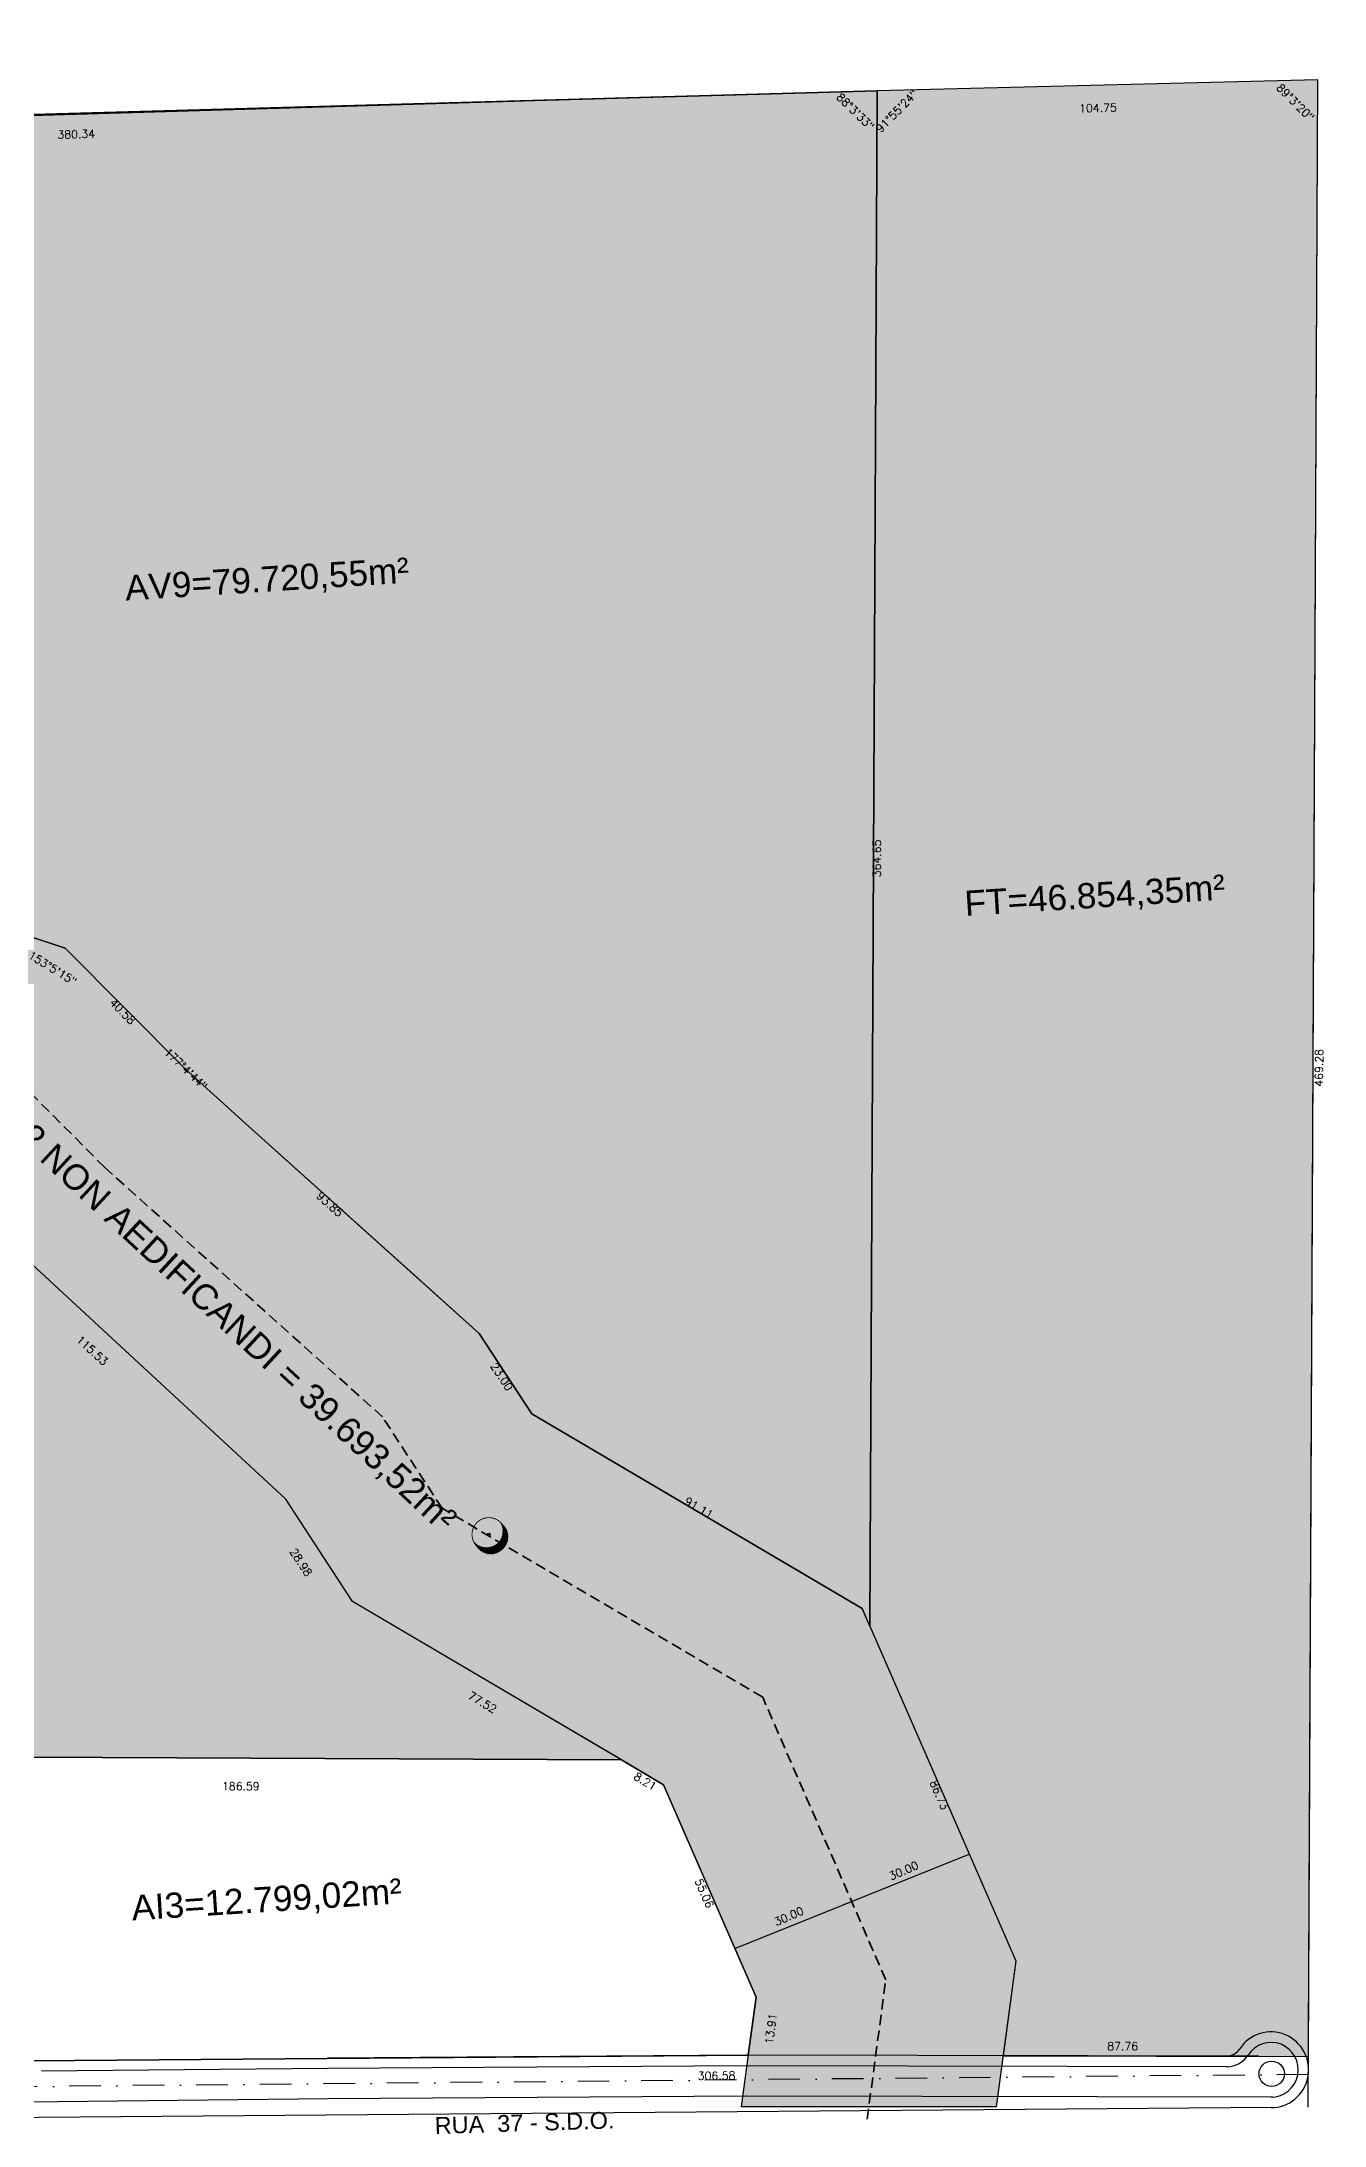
# Model space of a CAD drawing. Header units: millimetres. Extents: x -4430026 to 4783824, y 584 to 9593110.
# Drawn here: x 3328.2 to 3632.9, y 1505 to 1999.9 of the extents above; entities that cross this region are included whole.
import ezdxf

# ---------------------------------------------------------------- set-up
doc = ezdxf.new("R2010")
doc.units = ezdxf.units.MM
for name, pattern in [('DASHDOT', [1, 0.5, -0.25, 0, -0.25]), ('DASHED2', [0.375, 0.25, -0.125]), ('HIDDEN', [0.375, 0.25, -0.125]), ('HIDDEN2', [0.1875, 0.125, -0.0625])]:
    doc.linetypes.add(name, pattern=pattern)
doc.layers.add('AGT BAIXADA', color=3, linetype='HIDDEN', lineweight=35)
for name, color, linetype in [('boundary filipe', 6, 'Continuous'), ('BOUNDARY LOTES', 2, 'Continuous'), ('BOUNDARY VERDES', 92, 'Continuous'), ('Calçada', 1, 'Continuous'), ('COTAS', 8, 'Continuous'), ('curvas', 4, 'Continuous'), ('Nomes de Ruas', 3, 'Continuous'), ('PAI_aDEL', 72, 'Continuous'), ('Parede', 4, 'Continuous'), ('POLIGONAL', 5, 'Continuous'), ('Projeção', 8, 'HIDDEN2'), ('QUADRA', 4, 'Continuous'), ('QUADRO', 8, 'Continuous'), ('Área Verde', 103, 'Continuous')]:
    doc.layers.add(name, color=color, linetype=linetype)
doc.styles.add('ARIAL', font='arial.ttf', dxfattribs={"height": 0.25})
doc.styles.add('ROMANS', font='romans.shx')
doc.dimstyles.new('BOLA100', dxfattribs={"dimscale": 0, "dimtxt": 1.9, "dimasz": 0.18, "dimexe": 0.18, "dimexo": 0.063, "dimgap": 0, "dimtad": 1, "dimzin": 4, "dimdsep": 46, "dimtxsty": 'ROMANS', "dimcen": 0.09, "dimse1": 1, "dimse2": 1, "dimsd1": 1, "dimsd2": 1, "dimclrt": 256, "dimaunit": 1, "dimadec": 4, "dimazin": 0, "dimtfac": 1.2, "dimtix": 1, "dimtmove": 2, "dimatfit": 3, "dimfxl": 1, "dimtvp": 2, "dimtolj": 1, "dimtzin": 4, "dimarcsym": 0})

# ---------------------------------------------------------------- blocks, each defined once
blk = doc.blocks.new('ÁRVORE PROPOSTA')
h = blk.add_hatch()
h.set_pattern_fill('_USER', color=86, scale=0.1, angle=135, style=0, pattern_type=0)
h.set_pattern_definition([(135, (-5.71175, -5.47334), (-0.0707107, -0.0707107), [])])
h.paths.add_polyline_path([(3.73, 4.34, -0.122133), (4.41, 1.61, -0.681802), (-5.71, -2.36, 0.278016), (-0.55, -5.47, 0.654725)])
h = blk.add_hatch()
h.set_pattern_fill('_USER', color=250, scale=0.1, angle=135, style=0, pattern_type=0)
h.set_pattern_definition([(135, (-4.58336, -6.35557), (-0.0707107, -0.0707107), [])])
h.paths.add_polyline_path([(6.05, -0.52, 0.204792), (4.24, 3.71, -0.606095), (-0.55, -5.47, -0.193046), (-4.58, -3.85, 0.73404)])
h = blk.add_hatch(color=1)
h.dxf.hatch_style = 1
h.paths.add_polyline_path([(-1.02, 0.37, 1), (-0.07, 0.37, 1)])
at = {"color": 98, "linetype": 'DASHED2', "ltscale": 0.5, "const_width": 0.3}
blk.add_lwpolyline([(-0.55, 6.21, 1), (-0.55, -5.47, 1), (-0.55, 6.21, -3.167262)], format="xyb", dxfattribs=at)
at = {"color": 1}
blk.add_circle((-0.55, 0.37), 0.476, dxfattribs=at)
blk = doc.blocks.new('*D14232')
at = {"layer": 'DEFPOINTS', "color": 0, "linetype": 'ByBlock'}
for p in [(3620.48, 1517), (3620.49, 1515.11), (3313.91, 1514.09)]:
    blk.add_point(p, dxfattribs=at)
at = {"layer": 'COTAS', "linetype": 'ByBlock', "insert": (3488.56, 1516.78), "char_height": 1.9, "attachment_point": 5, "rotation": 0.5439, "style": 'ROMANS'}
blk.add_mtext('\\A1;306.58', dxfattribs=at)
blk = doc.blocks.new('*D14372')
at = {"layer": 'DEFPOINTS', "color": 0, "linetype": 'ByBlock'}
for p in [(3631.4, 1990.79), (3526.68, 1988.21), (3526.84, 1981.87)]:
    blk.add_point(p, dxfattribs=at)
at = {"layer": 'COTAS', "linetype": 'ByBlock', "insert": (3579.17, 1984.11), "char_height": 1.9, "attachment_point": 5, "rotation": 1.4111, "style": 'ROMANS'}
blk.add_mtext('\\A1;104.75', dxfattribs=at)
blk = doc.blocks.new('*D14373')
at = {"layer": 'DEFPOINTS', "color": 0, "linetype": 'ByBlock'}
for p in [(3604.91, 1990.48), (3526.38, 1988.21), (3530.48, 1981.23), (3075.49, 1975.21), (3524.48, 1587.13)]:
    blk.add_point(p, dxfattribs=at)
at = {"layer": 'COTAS', "linetype": 'ByBlock', "insert": (3531.37, 1983.35), "char_height": 1.9, "attachment_point": 5, "rotation": 45.6902, "style": 'ROMANS'}
blk.add_mtext('\\A1;91°55\'24"', dxfattribs=at)
blk = doc.blocks.new('*D14374')
at = {"layer": 'DEFPOINTS', "color": 0, "linetype": 'ByBlock'}
for p in [(3526.38, 1988.21), (3526.38, 1988.21), (3519.48, 1984.06), (3146.21, 1977.13), (3524.48, 1587.13)]:
    blk.add_point(p, dxfattribs=at)
at = {"layer": 'COTAS', "linetype": 'ByBlock', "insert": (3521.55, 1983.26), "char_height": 1.9, "attachment_point": 5, "rotation": 315.699, "style": 'ROMANS'}
blk.add_mtext('\\A1;88°3\'33"', dxfattribs=at)
blk = doc.blocks.new('*D14375')
at = {"layer": 'DEFPOINTS', "color": 0, "linetype": 'ByBlock'}
for p in [(3604.91, 1990.48), (3631.4, 1990.79), (3631.4, 1990.79), (3623.9, 1986.4), (3629.17, 1521.52)]:
    blk.add_point(p, dxfattribs=at)
at = {"layer": 'COTAS', "linetype": 'ByBlock', "insert": (3626.07, 1985.43), "char_height": 1.9, "attachment_point": 5, "rotation": 315.2008, "style": 'ROMANS'}
blk.add_mtext('\\A1;89°3\'20"', dxfattribs=at)
blk = doc.blocks.new('*D14376')
at = {"layer": 'DEFPOINTS', "color": 0, "linetype": 'ByBlock'}
for p in [(3631.4, 1990.79, 5.54), (3629.17, 1521.52), (3631.52, 1521.51)]:
    blk.add_point(p, dxfattribs=at)
at = {"layer": 'COTAS', "linetype": 'ByBlock', "insert": (3631.68, 1756.15), "char_height": 1.9, "attachment_point": 5, "rotation": 89.7286, "style": 'ROMANS'}
blk.add_mtext('\\A1;469.28', dxfattribs=at)
blk = doc.blocks.new('*D14378')
at = {"layer": 'DEFPOINTS', "color": 0, "linetype": 'ByBlock'}
for p in [(3541.41, 1521.56), (3629.17, 1521.52), (3629.17, 1521.52)]:
    blk.add_point(p, dxfattribs=at)
at = {"layer": 'COTAS', "linetype": 'ByBlock', "insert": (3585.03, 1523.81), "char_height": 1.9, "attachment_point": 5, "rotation": 359.9747, "style": 'ROMANS'}
blk.add_mtext('\\A1;87.76', dxfattribs=at)
blk = doc.blocks.new('*D14379')
at = {"layer": 'DEFPOINTS', "color": 0, "linetype": 'ByBlock'}
for p in [(3526.38, 1988.21), (3146.21, 1977.13), (3146.38, 1971.4)]:
    blk.add_point(p, dxfattribs=at)
at = {"layer": 'COTAS', "linetype": 'ByBlock', "insert": (3336.44, 1977.89), "char_height": 1.9, "attachment_point": 5, "rotation": 1.6694, "style": 'ROMANS'}
blk.add_mtext('\\A1;380.34', dxfattribs=at)
blk = doc.blocks.new('*D13754')
at = {"layer": 'DEFPOINTS', "color": 0, "linetype": 'ByBlock'}
for p in [(3468.85, 1590.08), (3474.68, 1583.8), (3475.92, 1585.91)]:
    blk.add_point(p, dxfattribs=at)
at = {"layer": 'COTAS', "linetype": 'ByBlock', "insert": (3471.62, 1586.7), "char_height": 1.9, "attachment_point": 5, "rotation": 329.5043, "style": 'ROMANS'}
blk.add_mtext('\\A1;8.21', dxfattribs=at)
blk = doc.blocks.new('*D13755')
at = {"layer": 'DEFPOINTS', "color": 0, "linetype": 'ByBlock'}
for p in [(3497.94, 1535.43), (3496.09, 1521.65), (3501.48, 1520.92)]:
    blk.add_point(p, dxfattribs=at)
at = {"layer": 'COTAS', "linetype": 'ByBlock', "insert": (3501.46, 1527.94), "char_height": 1.9, "attachment_point": 5, "rotation": 82.3782, "style": 'ROMANS'}
blk.add_mtext('\\A1;13.91', dxfattribs=at)
blk = doc.blocks.new('*D13756')
at = {"layer": 'DEFPOINTS', "color": 0, "linetype": 'ByBlock'}
for p in [(3473.79, 1584.98), (3475.92, 1585.91), (3497.94, 1535.43)]:
    blk.add_point(p, dxfattribs=at)
at = {"layer": 'COTAS', "linetype": 'ByBlock', "insert": (3485.66, 1560.12), "char_height": 1.9, "attachment_point": 5, "rotation": 293.563, "style": 'ROMANS'}
blk.add_mtext('\\A1;55.06', dxfattribs=at)
blk = doc.blocks.new('*D13757')
at = {"layer": 'DEFPOINTS', "color": 0, "linetype": 'ByBlock'}
for p in [(3402.05, 1629.42), (3399.05, 1624.32), (3468.85, 1590.08)]:
    blk.add_point(p, dxfattribs=at)
at = {"layer": 'COTAS', "linetype": 'ByBlock', "insert": (3432.93, 1605.47), "char_height": 1.9, "attachment_point": 5, "rotation": 329.5043, "style": 'ROMANS'}
blk.add_mtext('\\A1;77.52', dxfattribs=at)
blk = doc.blocks.new('*D13759')
at = {"layer": 'DEFPOINTS', "color": 0, "linetype": 'ByBlock'}
for p in [(3282.26, 1590.96), (3468.85, 1590.08), (3282.23, 1585.04)]:
    blk.add_point(p, dxfattribs=at)
at = {"layer": 'COTAS', "linetype": 'ByBlock', "insert": (3375.53, 1585.55), "char_height": 1.9, "attachment_point": 5, "rotation": 359.7296, "style": 'ROMANS'}
blk.add_mtext('\\A1;186.59', dxfattribs=at)
blk = doc.blocks.new('*D13760')
at = {"layer": 'DEFPOINTS', "color": 0, "linetype": 'ByBlock'}
for p in [(3301.39, 1732.11), (3297.18, 1727.56), (3386.23, 1653.7)]:
    blk.add_point(p, dxfattribs=at)
at = {"layer": 'COTAS', "linetype": 'ByBlock', "insert": (3340.25, 1689.05), "char_height": 1.9, "attachment_point": 5, "rotation": 317.2566, "style": 'ROMANS'}
blk.add_mtext('\\A1;115.53', dxfattribs=at)
blk = doc.blocks.new('*D13763')
at = {"layer": 'DEFPOINTS', "color": 0, "linetype": 'ByBlock'}
for p in [(3386.23, 1653.7), (3381.11, 1650.36), (3402.05, 1629.42)]:
    blk.add_point(p, dxfattribs=at)
at = {"layer": 'COTAS', "linetype": 'ByBlock', "insert": (3389.82, 1638.74), "char_height": 1.9, "attachment_point": 5, "rotation": 303.0744, "style": 'ROMANS'}
blk.add_mtext('\\A1;28.98', dxfattribs=at)
blk = doc.blocks.new('*D13766')
at = {"layer": 'DEFPOINTS', "color": 0, "linetype": 'ByBlock'}
for p in [(3267.5, 1743.28), (3301.39, 1732.11), (3301.39, 1732.11), (3295.38, 1728.12), (3386.23, 1653.7)]:
    blk.add_point(p, dxfattribs=at)
at = {"layer": 'COTAS', "linetype": 'ByBlock', "insert": (3298.3, 1726.87), "char_height": 1.9, "attachment_point": 5, "rotation": 329.5092, "style": 'ROMANS'}
blk.add_mtext('\\A1;155°29\'41"', dxfattribs=at)
blk = doc.blocks.new('*D13799')
at = {"layer": 'DEFPOINTS', "color": 0, "linetype": 'ByBlock'}
for p in [(3526.68, 1988.21), (3524.96, 1623.56), (3526.73, 1623.56)]:
    blk.add_point(p, dxfattribs=at)
at = {"layer": 'COTAS', "linetype": 'ByBlock', "insert": (3526.65, 1805.88), "char_height": 1.9, "attachment_point": 5, "rotation": 89.7286, "style": 'ROMANS'}
blk.add_mtext('\\A1;364.65', dxfattribs=at)
blk = doc.blocks.new('*D13800')
at = {"layer": 'DEFPOINTS', "color": 0, "linetype": 'ByBlock'}
for p in [(3524.96, 1623.56), (3559.63, 1544.07), (3557.94, 1543.33)]:
    blk.add_point(p, dxfattribs=at)
at = {"layer": 'COTAS', "linetype": 'ByBlock', "insert": (3541.48, 1583.46), "char_height": 1.9, "attachment_point": 5, "rotation": 293.563, "style": 'ROMANS'}
blk.add_mtext('\\A1;86.73', dxfattribs=at)
blk = doc.blocks.new('*D13805')
at = {"layer": 'DEFPOINTS', "color": 0, "linetype": 'ByBlock'}
for p in [(3444.64, 1673.96), (3523.14, 1627.72), (3523.14, 1627.72)]:
    blk.add_point(p, dxfattribs=at)
at = {"layer": 'COTAS', "linetype": 'ByBlock', "insert": (3484.37, 1651.66), "char_height": 1.9, "attachment_point": 5, "rotation": 329.5043, "style": 'ROMANS'}
blk.add_mtext('\\A1;91.11', dxfattribs=at)
blk = doc.blocks.new('*D13807')
at = {"layer": 'DEFPOINTS', "color": 0, "linetype": 'ByBlock'}
for p in [(3432.2, 1693.06), (3430.47, 1691.94), (3444.75, 1673.79)]:
    blk.add_point(p, dxfattribs=at)
at = {"layer": 'COTAS', "linetype": 'ByBlock', "insert": (3437.54, 1682.82), "char_height": 1.9, "attachment_point": 5, "rotation": 303.0744, "style": 'ROMANS'}
blk.add_mtext('\\A1;23.00', dxfattribs=at)
blk = doc.blocks.new('*D13808')
at = {"layer": 'DEFPOINTS', "color": 0, "linetype": 'ByBlock'}
for p in [(3332.47, 1783.27), (3333.8, 1784.6), (3362.42, 1755.83)]:
    blk.add_point(p, dxfattribs=at)
at = {"layer": 'COTAS', "linetype": 'ByBlock', "insert": (3347.45, 1769.55), "char_height": 1.9, "attachment_point": 5, "rotation": 314.8494, "style": 'ROMANS'}
blk.add_mtext('\\A1;40.58', dxfattribs=at)
blk = doc.blocks.new('*D13809')
at = {"layer": 'DEFPOINTS', "color": 0, "linetype": 'ByBlock'}
for p in [(3361.16, 1754.42), (3362.42, 1755.83), (3432.2, 1693.06)]:
    blk.add_point(p, dxfattribs=at)
at = {"layer": 'COTAS', "linetype": 'ByBlock', "insert": (3396.68, 1723.75), "char_height": 1.9, "attachment_point": 5, "rotation": 318.0285, "style": 'ROMANS'}
blk.add_mtext('\\A1;93.85', dxfattribs=at)
blk = doc.blocks.new('*D13810')
at = {"layer": 'DEFPOINTS', "color": 0, "linetype": 'ByBlock'}
for p in [(3333.8, 1784.6), (3361.41, 1755.52), (3362.42, 1755.83), (3362.42, 1755.83), (3377.43, 1742.2)]:
    blk.add_point(p, dxfattribs=at)
at = {"layer": 'COTAS', "linetype": 'ByBlock', "insert": (3362.48, 1755.89), "char_height": 1.9, "attachment_point": 5, "rotation": 316.3099, "style": 'ROMANS'}
blk.add_mtext('\\A1;177°4\'44"', dxfattribs=at)
blk = doc.blocks.new('*D13811')
at = {"layer": 'DEFPOINTS', "color": 0, "linetype": 'ByBlock'}
for p in [(3320.69, 1788.92), (3333.8, 1784.6), (3333.8, 1784.6), (3328.11, 1780.93), (3362.42, 1755.83)]:
    blk.add_point(p, dxfattribs=at)
at = {"layer": 'COTAS', "linetype": 'ByBlock', "insert": (3330.84, 1779.8), "char_height": 1.9, "attachment_point": 5, "rotation": 328.3056, "style": 'ROMANS'}
blk.add_mtext('\\A1;153°5\'15"', dxfattribs=at)
blk = doc.blocks.new('*D13812')
at = {"layer": 'DEFPOINTS', "color": 0, "linetype": 'ByBlock'}
for p in [(3297.51, 1796.55), (3296.76, 1794.29), (3333.8, 1784.6)]:
    blk.add_point(p, dxfattribs=at)
at = {"layer": 'COTAS', "linetype": 'ByBlock', "insert": (3315.21, 1789.21), "char_height": 1.9, "attachment_point": 5, "rotation": 341.7618, "style": 'ROMANS'}
blk.add_mtext('\\A1;38.21', dxfattribs=at)
blk = doc.blocks.new('*D13819')
at = {"layer": 'DEFPOINTS', "color": 0, "linetype": 'ByBlock'}
for p in [(3520.34, 1558.92, -2.44), (3521, 1557.4), (3492.91, 1546.96)]:
    blk.add_point(p, dxfattribs=at)
at = {"layer": 'COTAS', "linetype": 'ByBlock', "insert": (3505.73, 1554.66), "char_height": 1.9, "attachment_point": 5, "rotation": 23.5541, "style": 'ROMANS'}
blk.add_mtext('\\A1;30.00', dxfattribs=at)
blk = doc.blocks.new('*D13821')
at = {"layer": 'DEFPOINTS', "color": 0, "linetype": 'ByBlock'}
for p in [(3548.38, 1569.85), (3548.57, 1569.42), (3521, 1557.4)]:
    blk.add_point(p, dxfattribs=at)
at = {"layer": 'COTAS', "linetype": 'ByBlock', "insert": (3532.99, 1565.49), "char_height": 1.9, "attachment_point": 5, "rotation": 23.563, "style": 'ROMANS'}
blk.add_mtext('\\A1;30.00', dxfattribs=at)

msp = doc.modelspace()

# ---------------------------------------------------------------- hatches: boundary and pattern name
at = {"layer": 'BOUNDARY VERDES'}
h = msp.add_hatch(dxfattribs=at)
h.set_pattern_fill('GRASS', color=256, scale=3, angle=-0.27142, style=0)
h.set_pattern_definition([(89.72858, (2983.381, 1592.3719), (-2.1112475, 2.1313455), [0.5625, -3.680141]), (44.7286, (2983.381, 1592.372), (-2.111248, 2.131346), [0.5625, -2.4375]), (134.7286, (2983.381, 1592.372), (-2.131346, -2.111248), [0.5625, -2.4375])])
h.paths.add_polyline_path([(3526.684, 1988.223), (3162.145, 1977.935), (3162.151, 1977.712), (3169.263, 1966.121), (3177.51, 1952.677), (3180.817, 1931.582), (3185.411, 1902.264), (3188.135, 1884.888), (3189.186, 1883.278), (3197.133, 1871.106), (3203.165, 1861.866), (3210.672, 1850.367), (3214.79, 1841.865), (3217.491, 1836.288), (3218.413, 1831.763), (3277.565, 1813.61), (3297.511, 1796.554), (3320.688, 1788.917), (3333.803, 1784.595), (3362.42, 1755.827), (3377.435, 1742.199), (3416.777, 1706.899), (3432.196, 1693.064), (3444.638, 1673.959), (3523.142, 1627.724), (3524.608, 1624.363), (3524.957, 1623.564)])
h = msp.add_hatch(dxfattribs=at)
h.set_pattern_fill('GRASS', color=256, scale=3, angle=-0.27142, style=0)
h.set_pattern_definition([(89.7286, (3078.913, 1593.6197), (-2.1112475, 2.1313455), [0.5625, -3.68014]), (44.7286, (3078.913, 1593.6197), (-2.111248, 2.131346), [0.5625, -2.4375]), (134.7286, (3078.913, 1593.6197), (-2.131346, -2.111248), [0.5625, -2.4375])])
edge = h.paths.add_edge_path()
edge.add_line((3248.03, 1759.928), (3165.143, 1785.42))
edge.add_line((3165.143, 1785.42), (3159.727, 1817.911))
edge.add_line((3159.727, 1817.911), (3154.269, 1827.011))
edge.add_line((3154.269, 1827.011), (3130.852, 1862.88))
edge.add_line((3130.852, 1862.88), (3120.092, 1931.537))
edge.add_line((3120.092, 1931.537), (3103.391, 1958.759))
edge.add_line((3103.391, 1958.759), (3100.916, 1975.948))
edge.add_line((3100.916, 1975.948), (3080.721, 1975.364))
edge.add_line((3080.721, 1975.364), (3083.218, 1966.143))
edge.add_line((3083.218, 1966.143), (3084.648, 1962.276))
edge.add_line((3084.648, 1962.276), (3088.089, 1953.95))
edge.add_line((3088.089, 1953.95), (3094.136, 1939.652))
edge.add_line((3094.136, 1939.652), (3101.624, 1921.155))
edge.add_line((3101.624, 1921.155), (3108.945, 1901.056))
edge.add_line((3108.945, 1901.056), (3114.853, 1881.755))
edge.add_arc((3099.998, 1876.673), 15.7, -0.27142, 18.88315, ccw=False)
edge.add_line((3115.698, 1876.599), (3115.511, 1837.043))
edge.add_line((3115.511, 1837.043), (3226.032, 1710.203))
edge.add_line((3226.032, 1710.203), (3243.994, 1684.136))
edge.add_line((3243.994, 1684.136), (3289.81, 1592.621))
edge.add_line((3289.81, 1592.621), (3465.935, 1591.789))
edge.add_line((3465.935, 1591.789), (3402.048, 1629.417))
edge.add_line((3402.048, 1629.417), (3386.235, 1653.698))
edge.add_line((3386.235, 1653.698), (3301.389, 1732.111))
edge.add_line((3301.389, 1732.111), (3267.502, 1743.277))
edge.add_line((3267.502, 1743.277), (3248.03, 1759.928))
at = {"layer": 'QUADRO'}
h = msp.add_hatch(dxfattribs=at)
h.set_pattern_fill('ANSI33', color=256, scale=20, angle=-0.27142, style=0)
h.set_pattern_definition([(44.7286, (3524.474, 1521.6774), (-3.518746, 3.55224), []), (44.7286, (3528.0095, 1521.6607), (-3.518746, 3.55224), [2.5, -1.25])])
h.paths.add_polyline_path([(3631.397, 1990.791), (3526.684, 1988.223), (3524.957, 1623.564), (3559.626, 1544.069), (3556.61, 1521.525), (3629.174, 1521.349)])
h = msp.add_hatch(dxfattribs=at)
h.set_pattern_fill('ACET-2D-ANSI38', color=256, scale=25, angle=-0.27142, style=0)
h.set_pattern_definition([(44.72858, (-12467.207, 8027.4043), (-2.1992162, 2.2201516), []), (134.72858, (-12467.207, 8027.4043), (-2.2201516, -2.1992162), [7.8125, -4.6875])])
h.paths.add_polyline_path([(3188.135, 1884.888), (3189.186, 1883.278), (3197.133, 1871.106), (3203.165, 1861.866), (3210.672, 1850.367), (3214.79, 1841.865), (3217.491, 1836.288), (3218.413, 1831.763), (3277.565, 1813.61), (3297.511, 1796.554), (3320.688, 1788.917), (3333.803, 1784.595), (3362.42, 1755.827), (3377.435, 1742.199), (3416.777, 1706.899), (3432.196, 1693.064), (3444.638, 1673.959), (3523.142, 1627.724), (3524.608, 1624.363), (3559.626, 1544.069), (3554.984, 1509.38), (3494.454, 1509.413), (3497.936, 1535.433), (3475.924, 1585.907), (3402.047, 1629.416), (3386.235, 1653.696), (3301.388, 1732.109), (3267.502, 1743.275), (3248.029, 1759.927), (3165.143, 1785.419), (3159.727, 1817.909), (3154.269, 1827.009), (3130.852, 1862.878), (3120.092, 1931.535), (3103.391, 1958.757), (3100.915, 1975.946), (3162.151, 1977.712), (3169.263, 1966.121), (3177.51, 1952.677), (3180.817, 1931.582), (3185.411, 1902.264)])

# ---------------------------------------------------------------- linework, layer by layer
at = {"layer": 'AGT BAIXADA', "linetype": 'HIDDEN', "ltscale": 10}
msp.add_lwpolyline([(3524.337, 1506.482), (3528.768, 1539.575), (3499.526, 1606.654), (3423.339, 1651.539), (3409.214, 1673.237), (3343.203, 1732.485), (3317.602, 1758.231), (3282.513, 1769.798), (3262.806, 1786.656), (3191.696, 1808.535), (3188.621, 1826.998), (3184.518, 1835.472), (3159.509, 1873.793), (3148.823, 1942.03), (3132.227, 1969.092), (3127.804, 1999.864)], dxfattribs=at)
at = {"layer": 'boundary filipe', "elevation": 2.439}
msp.add_lwpolyline([(3497.936, 1535.433), (3475.924, 1585.907), (3465.935, 1591.789), (3289.81, 1592.621), (3326.016, 1520.298), (3496.091, 1521.645)], close=True, dxfattribs=at)
msp.add_lwpolyline([(3468.845, 1590.075), (3470.851, 1588.894)], dxfattribs=at)
at = {"layer": 'BOUNDARY LOTES', "elevation": 2.439}
msp.add_lwpolyline([(3320.688, 1788.917), (3333.803, 1784.595), (3362.42, 1755.827), (3377.435, 1742.199), (3416.777, 1706.899), (3432.196, 1693.064), (3444.638, 1673.959), (3523.142, 1627.724), (3524.608, 1624.363), (3524.957, 1623.564), (3526.684, 1988.223), (3162.145, 1977.935)], dxfattribs=at)
at = {"layer": 'Calçada'}
for p, q in [((3396.097, 1518.473, 2.439), (3328.22, 1517.828, 2.439)), ((3495.647, 1519.146, 2.439), (3396.119, 1518.473, 2.439)), ((3495.695, 1511.946, 2.439), (3396.168, 1511.273, 2.439))]:
    msp.add_line(p, q, dxfattribs=at)
at = {"layer": 'Calçada', "extrusion": (0.084423, -0.000343131, 0.99643)}
for p, q in [((3609.933, 1518.912, -38.23), (3495.721, 1519.146, -27.556)), ((3620.709, 1511.702, -39.144), (3495.714, 1511.946, -27.556))]:
    msp.add_line(p, q, dxfattribs=at)
at = {"layer": 'Calçada', "lineweight": -3}
msp.add_line((3396.168, 1511.273, 2.439), (2868.585, 1505.731), dxfattribs=at)
at = {"layer": 'Calçada', "extrusion": (0.084423, -0.000343131, 0.99643)}
for centre, major_axis, start_param, end_param in [((3620.285, 1518.201, -39.106), (-1.432, 6.339, 0.123), 2.9184882, 7.0651909), ((3609.803, 1524.91, -38.215), (-1.322, 5.851, 0.114), 2.9184937, 3.9235982)]:
    msp.add_ellipse(centre, major_axis=major_axis, ratio=0.9962394, start_param=start_param, end_param=end_param, dxfattribs=at)
at = {"layer": 'COTAS', "linetype": 'ByBlock'}
msp.add_line((3492.908, 1546.963, 2.439), (3548.57, 1569.42, 2.439), dxfattribs=at)
msp.add_circle((3620.45, 1517.238, -39.929), 3.011, dxfattribs=at)
at = {"layer": 'curvas', "color": 6, "elevation": 2.439}
msp.add_lwpolyline([(3465.935, 1591.789), (3475.924, 1585.907), (3497.936, 1535.433), (3496.091, 1521.645), (3326.016, 1520.298), (3289.81, 1592.621), (3465.935, 1591.789)], dxfattribs=at)
at = {"layer": 'POLIGONAL', "linetype": 'ByBlock'}
for p, q in [((3631.397, 1990.791, 2.439), (3526.684, 1988.223, 2.439)), ((3629.117, 1509.307, 2.439), (3631.397, 1990.791, 2.439)), ((3526.684, 1988.223, 2.439), (3162.145, 1977.935, 2.439))]:
    msp.add_line(p, q, dxfattribs=at)
at = {"layer": 'POLIGONAL', "extrusion": (0.084423, -0.000343131, 0.99643)}
msp.add_line((3631.399, 1991.24, 2.439), (3631.399, 1991.24, 2.439), dxfattribs=at)
at = {"layer": 'Projeção', "linetype": 'DASHDOT', "ltscale": 15}
msp.add_line((3629.153, 1517.085, 2.439), (2417.533, 1505.584, 2.439), dxfattribs=at)
at = {"layer": 'QUADRA'}
for p, q in [((3495.63, 1521.646, 2.439), (3396.102, 1520.972, 2.439)), ((3620.382, 1509.203, -39.117), (2911.618, 1503.589))]:
    msp.add_line(p, q, dxfattribs=at)
at = {"layer": 'QUADRA', "extrusion": (0.084423, -0.000343131, 0.99643)}
msp.add_line((3617.4, 1521.405, -38.863), (3495.724, 1521.646, -27.556), dxfattribs=at)
for centre, major_axis, start_param, end_param in [((3620.285, 1518.201, -39.106), (-1.983, 8.777, 0.171), 2.9184882, 7.0439062), ((3609.533, 1525.41, -38.192), (-0.881, 3.901, 0.076), 2.9184937, 3.9023135)]:
    msp.add_ellipse(centre, major_axis=major_axis, ratio=0.9962394, start_param=start_param, end_param=end_param, dxfattribs=at)
at = {"layer": 'Área Verde'}
msp.add_line((3254.178, 1980.275, 2.439), (3440.569, 1985.7, 2.439), dxfattribs=at)
at = {"layer": 'Área Verde', "elevation": 2.439}
for points in [[(3631.397, 1990.791), (3526.684, 1988.223), (3524.957, 1623.564), (3524.957, 1623.564), (3559.626, 1544.069), (3556.61, 1521.525), (3629.174, 1521.349), (3631.397, 1990.791)], [(3524.957, 1623.564), (3523.142, 1627.724), (3444.638, 1673.959), (3432.196, 1693.064), (3377.435, 1742.199), (3362.42, 1755.827), (3333.803, 1784.595), (3297.511, 1796.554), (3277.565, 1813.61), (3218.413, 1831.763), (3217.491, 1836.288), (3210.672, 1850.367), (3203.165, 1861.866), (3188.66, 1884.083), (3188.135, 1884.888), (3180.817, 1931.582), (3177.51, 1952.677), (3162.151, 1977.712), (3162.145, 1977.935), (3526.684, 1988.223), (3524.957, 1623.564)], [(3320.688, 1788.917), (3333.803, 1784.595), (3362.42, 1755.827), (3377.435, 1742.199), (3416.777, 1706.899), (3432.196, 1693.064), (3444.638, 1673.959), (3523.142, 1627.724), (3524.608, 1624.363), (3524.957, 1623.564)], [(3289.81, 1592.621), (3465.935, 1591.789), (3402.048, 1629.417), (3386.235, 1653.698), (3301.389, 1732.111)], [(3470.851, 1588.894), (3402.047, 1629.416), (3386.235, 1653.696), (3301.388, 1732.109)], [(3525.834, 1621.553), (3559.626, 1544.069), (3554.984, 1509.38), (3494.454, 1509.413), (3497.936, 1535.433), (3475.924, 1585.907), (3473.636, 1587.254)]]:
    msp.add_lwpolyline(points, dxfattribs=at)

# ---------------------------------------------------------------- block references
at = {"layer": 'PAI_aDEL', "xscale": 0.6848704365638772, "yscale": 0.6848704365656886, "zscale": 0.6848704365638696, "rotation": 359.7285806882847}
msp.add_blockref('ÁRVORE PROPOSTA', (3434.831, 1645.079, 0.507), dxfattribs=at)

# ---------------------------------------------------------------- texts
at = {"layer": 'Nomes de Ruas', "extrusion": (-0.084988, 0.016854, 0.996239), "style": 'ARIAL'}
msp.add_text('RUA  37 - S.D.O.', height=4, rotation=102.96746, dxfattribs=at).set_placement((-2139.82, 3052.638, -263.041))
msp.add_text('RUA  37 - S.D.O.', height=4, rotation=102.96746, dxfattribs=at).set_placement((-2139.82, 3052.638, -263.041))
at = {"layer": 'Parede', "extrusion": (-0.085486, 0.014113, 0.996239), "style": 'ARIAL'}
for s, p in [('AV9=79.720,55m²', (-2387.559, 2988.304, -257.446)), ('FT=46.854,35m²', (-2346.132, 3196.505, -275.553)), ('AI3=12.799,02m²', (-2078.521, 3040.674, -262))]:
    msp.add_text(s, height=6, rotation=102.96746, dxfattribs=at).set_placement(p)
at = {"layer": 'Parede', "extrusion": (0.023023, 0.046215, 0.998666), "style": 'ARIAL'}
msp.add_text('ÁREA 2 NON AEDIFICANDI = 39.693,52m²', height=6, rotation=163.62752, dxfattribs=at).set_placement((-2174.163, -3040.534, 167.793))

# ---------------------------------------------------------------- dimensions: what is measured, and where the dimension line sits
at = {"layer": 'COTAS', "linetype": 'ByBlock'}
for base, line1, line2, picture, middle in [((3530.475, 1981.234), ((3524.484, 1587.125, 2.439), (3526.384, 1988.213, 2.439)), ((3604.912, 1990.48, 2.439), (3075.494, 1975.213, 2.439)), '*D14373', (3531.365, 1983.353, 2.439)), ((3623.8986, 1986.399), ((3631.3975, 1990.7912, 2.4392), (3604.9117, 1990.4801, 2.4392)), ((3629.1744, 1521.5165, 2.4392), (3631.3975, 1990.7912, 2.4392)), '*D14375', (3626.0708, 1985.4271, 2.4392)), ((3519.485, 1984.0642), ((3526.3841, 1988.2133, 2.4392), (3146.2101, 1977.1329, 2.4392)), ((3524.4841, 1587.1252, 2.4392), (3526.3841, 1988.2133, 2.4392)), '*D14374', (3521.5512, 1983.261, 2.4392)), ((3328.11187, 1780.92906), ((3320.68829, 1788.91703, 2.4392), (3333.80297, 1784.59545, 2.4392)), ((3333.80297, 1784.59545, 2.4392), (3362.4202, 1755.82737, 2.4392)), '*D13811', (3330.84035, 1779.79751, 2.4392)), ((3361.4148, 1755.5239), ((3333.803, 1784.5955, 2.4392), (3362.4202, 1755.8274, 2.4392)), ((3362.4202, 1755.8274, 2.4392), (3377.4347, 1742.1989, 2.4392)), '*D13810', (3362.476, 1755.8858, 2.4392)), ((3295.38316, 1728.12019), ((3301.38835, 1732.10903, 2.4392), (3267.50195, 1743.27535, 2.4392)), ((3386.23477, 1653.69604, 2.4392), (3301.38835, 1732.10903, 2.4392)), '*D13766', (3298.30423, 1726.87131, 2.4392))]:
    dim = msp.add_angular_dim_2l(base=base, line1=line1, line2=line2, dimstyle='BOLA100', override={"dimscale": 1, "dimdec": 0, "dimazin": 1}, dxfattribs=at)
    dim.commit()
    dim.dimension.update_dxf_attribs({"geometry": picture, "text_midpoint": middle})
for p1, p2, distance, picture, middle in [((3631.3975, 1990.7912, 2.4392), (3526.6841, 1988.2118, 2.4392), 6.3393, '*D14372', (3579.1735, 1984.1139, 2.4392)), ((3631.397, 1990.791, 7.98), (3629.174, 1521.517, 2.439), 2.347, '*D14376', (3631.682, 1756.147, 2.439)), ((3526.384, 1988.213, 2.439), (3146.21, 1977.133, 2.439), 5.734, '*D14379', (3336.436, 1977.891, 2.439)), ((3526.684, 1988.212, 2.439), (3524.957, 1623.564, 2.439), 1.776, '*D13799', (3526.646, 1805.884, 2.439)), ((3333.803, 1784.595, 2.439), (3297.511, 1796.554, 2.439), 2.387, '*D13812', (3315.207, 1789.21, 2.439)), ((3362.42, 1755.827, 2.439), (3333.803, 1784.595, 2.439), 1.882, '*D13808', (3347.451, 1769.554, 2.439)), ((3432.196, 1693.064, 2.439), (3362.42, 1755.827, 2.439), 1.891, '*D13809', (3396.679, 1723.746, 2.439)), ((3386.235, 1653.696, 2.439), (3301.388, 1732.109, 2.439), 6.2, '*D13760', (3340.249, 1689.047, 2.439)), ((3444.745, 1673.795, 2.439), (3432.196, 1693.064, 2.439), 2.061, '*D13807', (3437.539, 1682.823, 2.439)), ((3444.638, 1673.959, 2.439), (3523.142, 1627.724, 2.439), 0, '*D13805', (3484.372, 1651.66, 2.439)), ((3402.0475, 1629.4157, 2.4392), (3386.2348, 1653.696, 2.4392), 6.1119, '*D13763', (3389.8156, 1638.7388, 2.4392)), ((3468.845, 1590.075, 2.439), (3402.047, 1629.416, 2.439), 5.915, '*D13757', (3432.927, 1605.467, 2.439)), ((3524.957, 1623.564, 2.439), (3559.626, 1544.069, 2.439), -1.836, '*D13800', (3541.479, 1583.462, 2.439)), ((3468.845, 1590.075, 2.439), (3282.256, 1590.956, 2.439), 5.916, '*D13759', (3375.527, 1585.549, 2.439)), ((3468.845, 1590.075, 2.439), (3475.924, 1585.907, 2.439), -2.448, '*D13754', (3471.624, 1586.7, 2.439)), ((3497.936, 1535.433, 2.439), (3475.924, 1585.907, 2.439), 2.33, '*D13756', (3485.665, 1560.118, 2.439)), ((3497.936, 1535.433, 2.439), (3496.091, 1521.645, 2.439), 5.439, '*D13755', (3501.463, 1527.944, 2.439))]:
    dim = msp.add_aligned_dim(p1=p1, p2=p2, distance=distance, dimstyle='BOLA100', override={"dimscale": 1}, dxfattribs=at)
    dim.commit()
    dim.dimension.update_dxf_attribs({"geometry": picture, "text_midpoint": middle})
for base, p1, p2, angle, picture, middle in [((3548.384, 1569.846, 2.439), (3520.999, 1557.396, 2.439), (3548.57, 1569.42, 2.439), 23.563, '*D13821', (3532.99, 1565.488, 2.439)), ((3520.999, 1557.396, 2.439), (3492.908, 1546.963, 2.439), (3520.335, 1558.919), 23.55414, '*D13819', (3505.726, 1554.657, 2.439))]:
    dim = msp.add_linear_dim(base=base, p1=p1, p2=p2, angle=angle, text='30.00', dimstyle='BOLA100', override={"dimscale": 1}, dxfattribs=at)
    dim.commit()
    dim.dimension.update_dxf_attribs({"geometry": picture, "text_midpoint": middle, "dimtype": 161})
for base, p1, p2, angle, override, picture, middle in [((3629.174, 1521.517, 2.439), (3541.41, 1521.555, 2.439), (3629.174, 1521.517, 2.439), 359.97468, {"dimscale": 1}, '*D14378', (3585.033, 1523.81, 2.439)), ((3620.494, 1515.11, 2.439), (3313.914, 1514.092, 2.439), (3620.476, 1517.003, 2.439), 0.54386, {"dimscale": 1, "dimfxl": 0.18}, '*D14232', (3488.56, 1516.78, 2.439))]:
    dim = msp.add_linear_dim(base=base, p1=p1, p2=p2, angle=angle, dimstyle='BOLA100', override=override, dxfattribs=at)
    dim.commit()
    dim.dimension.update_dxf_attribs({"geometry": picture, "text_midpoint": middle, "dimtype": 161})

doc.saveas('drawing.dxf')
